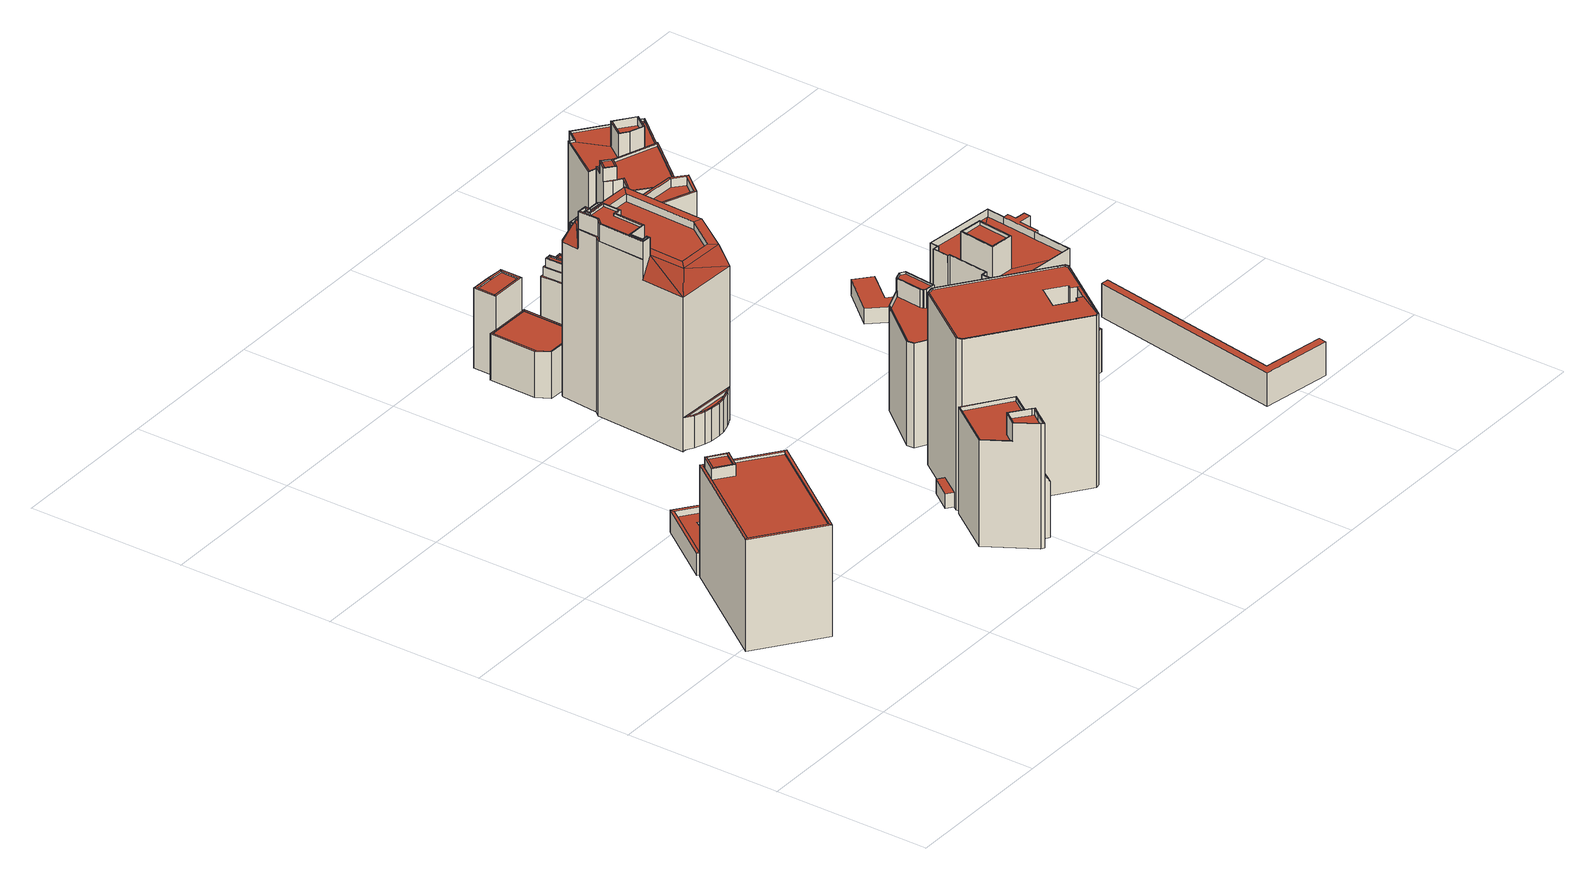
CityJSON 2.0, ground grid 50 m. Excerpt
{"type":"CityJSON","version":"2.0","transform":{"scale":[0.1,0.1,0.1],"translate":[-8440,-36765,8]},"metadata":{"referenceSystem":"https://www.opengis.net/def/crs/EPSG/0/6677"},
"CityObjects":{
"building1":{"type":"Building","attributes":{"class":3002,"usage":401,"measuredHeight":84.9,"storeysAboveGround":8,"storeysBelowGround":3,"prefecture":13,"city":13103,"footprintArea":1007.54,"fireproofType":1001,"coverageRatio":80,"floorAreaRatio":700,"surveyYear":2021,"urbanPlanType":21,"areaClassificationType":22,"landUseType":212,"districts":"10","detailedUsage":"1210","floodRisk_description":10,"floodRisk_rank":1,"floodRisk_depth":0.03,"floodRisk_adminType":2,"floodRisk_scale":2,"meshCode":"53394509"},"geometry":[{"type":"Solid","lod":"2","boundaries":[[[[0,1,2,3]],[[4,5,6,7,8,9,10,11]],[[12,13,14,15]],[[16,17,18,19]],[[20,21,22,23]],[[15,14,24,25]],[[19,18,21,20]],[[23,22,17,16]],[[26,27,28,29]],[[30,13,12,31,25,24,32,33]],[[17,29,28,18]],[[22,26,29,17]],[[21,27,26,22]],[[24,10,9,32]],[[19,6,5,30,16]],[[30,5,4,13]],[[23,16,30,33]],[[3,2,15,25]],[[1,0,31,12]],[[13,4,11,14]],[[14,11,10,24]],[[2,1,12,15]],[[19,20,7,6]],[[32,9,8,33]],[[18,28,27,21]],[[0,3,25,31]],[[7,20,23,33,8]]]],"semantics":{"surfaces":[{"type":"GroundSurface"},{"type":"RoofSurface"},{"type":"WallSurface"}],"values":[[0,1,1,1,1,1,1,1,1,1,2,2,2,2,2,2,2,2,2,2,2,2,2,2,2,2,2]]}}]},
"building2":{"type":"Building","attributes":{"class":3002,"usage":401,"measuredHeight":-9999,"storeysAboveGround":8,"storeysBelowGround":3,"prefecture":13,"city":13103,"footprintArea":782.06,"fireproofType":1001,"coverageRatio":80,"floorAreaRatio":700,"surveyYear":2021,"urbanPlanType":21,"areaClassificationType":22,"landUseType":212,"districts":"10","detailedUsage":"1210","floodRisk_description":10,"floodRisk_rank":1,"floodRisk_depth":0.02,"floodRisk_adminType":2,"floodRisk_scale":2,"meshCode":"53394509"},"geometry":[{"type":"Solid","lod":"2","boundaries":[[[[34,35,36,37]],[[38,39,40,41,42,43,44,45,46]],[[47,42,41,48]],[[49,50,51,52]],[[53,54,50,49]],[[54,53,55,56]],[[57,58,59,60]],[[61,62,63,64,65,66,67,68,69,70]],[[52,51,59,58]],[[59,51,68,67,44,43]],[[63,39,38,64]],[[48,55,53,37,36,58,57,47]],[[35,34,49,52]],[[34,37,53,49]],[[56,61,70,54]],[[64,38,46,65]],[[60,42,47,57]],[[43,42,60,59]],[[62,40,39,63]],[[50,69,68,51]],[[36,35,52,58]],[[66,45,44,67]],[[55,48,41,61,56]],[[65,46,45,66]],[[61,41,40,62]],[[54,70,69,50]]]],"semantics":{"surfaces":[{"type":"GroundSurface"},{"type":"RoofSurface"},{"type":"WallSurface"}],"values":[[0,0,0,1,1,1,1,1,1,2,2,2,2,2,2,2,2,2,2,2,2,2,2,2,2,2]]}}]},
"building3":{"type":"Building","attributes":{"class":3002,"usage":401,"measuredHeight":33.1,"storeysAboveGround":9,"storeysBelowGround":0,"prefecture":13,"city":13103,"footprintArea":387.65,"fireproofType":1001,"coverageRatio":80,"floorAreaRatio":700,"surveyYear":2021,"urbanPlanType":21,"areaClassificationType":22,"landUseType":212,"districts":"10","detailedUsage":"1210","floodRisk_description":10,"floodRisk_rank":1,"floodRisk_depth":0.03,"floodRisk_adminType":2,"floodRisk_scale":2,"meshCode":"53394509"},"geometry":[{"type":"Solid","lod":"2","boundaries":[[[[71,72,73,74,75,76,77,78,79]],[[80,81,82,83]],[[84,85,86,87]],[[88,89,82,81]],[[90,91,92,93,94,95,96,97,98,99]],[[100,101,102]],[[103,104,105,106]],[[107,108,109,110,111,112,113]],[[114,115,116,117]],[[84,117,116,85]],[[80,83,115,114]],[[118,119,120]],[[121,122,123]],[[124,125,126,127]],[[88,87,86,89]],[[128,129,130,131]],[[103,101,100,104]],[[123,132,121]],[[106,105,126,125]],[[124,127,120,119]],[[127,91,90,120]],[[102,101,114,117,97,96]],[[76,75,123,122]],[[83,110,109,115]],[[71,79,103,106]],[[116,108,107,85]],[[120,90,99,118]],[[105,93,92,126]],[[115,109,108,116]],[[102,96,95,100]],[[82,111,110,83]],[[72,125,124,129,73]],[[130,121,132,131]],[[85,107,113,86]],[[100,95,94,104]],[[72,71,106,125]],[[126,92,91,127]],[[89,112,111,82]],[[74,73,129,128]],[[119,87,88,122,121,130,129,124]],[[98,84,87,119,118,99]],[[78,80,114,101,103,79]],[[98,97,117,84]],[[86,113,112,89]],[[80,78,77,81]],[[81,77,76,122,88]],[[75,74,128,131,132,123]],[[104,94,93,105]]]],"semantics":{"surfaces":[{"type":"GroundSurface"},{"type":"RoofSurface"},{"type":"WallSurface"}],"values":[[0,1,1,1,1,1,1,1,1,1,1,1,1,1,1,1,1,1,1,1,2,2,2,2,2,2,2,2,2,2,2,2,2,2,2,2,2,2,2,2,2,2,2,2,2,2,2,2]]}}]},
"building4":{"type":"Building","attributes":{"class":9999,"usage":461,"measuredHeight":4.9,"storeysAboveGround":9999,"storeysBelowGround":9999,"prefecture":13,"city":13103,"footprintArea":-9999,"fireproofType":1011,"coverageRatio":80,"floorAreaRatio":700,"surveyYear":1,"urbanPlanType":21,"areaClassificationType":22,"landUseType":212,"districts":"10","detailedUsage":"0","floodRisk_description":10,"floodRisk_rank":1,"floodRisk_depth":0.01,"floodRisk_adminType":2,"floodRisk_scale":2,"meshCode":"53394509"},"geometry":[{"type":"Solid","lod":"2","boundaries":[[[[133,134,135,136]],[[137,138,139,140]],[[133,136,139,138]],[[136,135,140,139]],[[135,134,137,140]],[[134,133,138,137]]]],"semantics":{"surfaces":[{"type":"GroundSurface"},{"type":"RoofSurface"},{"type":"WallSurface"}],"values":[[0,1,2,2,2,2]]}}]},
"building5":{"type":"Building","attributes":{"class":3003,"usage":401,"measuredHeight":21.8,"storeysAboveGround":13,"storeysBelowGround":0,"prefecture":13,"city":13103,"footprintArea":1262.76,"fireproofType":1001,"coverageRatio":80,"floorAreaRatio":700,"surveyYear":2021,"urbanPlanType":21,"areaClassificationType":22,"landUseType":212,"districts":"10","detailedUsage":"1210","floodRisk_description":10,"floodRisk_rank":1,"floodRisk_depth":0.11,"floodRisk_adminType":2,"floodRisk_scale":2,"meshCode":"53394509"},"geometry":[{"type":"Solid","lod":"2","boundaries":[[[[141,142,143,144,145,146,147,148]],[[149,150,151,152,153,154,155,156]],[[157,158,159,160]],[[161,162,163,164]],[[165,166,167,168]],[[164,163,169,170]],[[157,160,171,172]],[[172,171,166,165]],[[161,168,167,162]],[[170,169,159,158]],[[166,155,154,167]],[[141,148,161,164]],[[143,142,170,158]],[[146,145,172,165]],[[169,151,150,159]],[[142,141,164,170]],[[147,146,165,168]],[[162,153,152,163]],[[167,154,153,162]],[[148,147,168,161]],[[163,152,151,169]],[[144,143,158,157]],[[159,150,149,160]],[[171,156,155,166]],[[145,144,157,172]],[[160,149,156,171]]]],"semantics":{"surfaces":[{"type":"GroundSurface"},{"type":"RoofSurface"},{"type":"WallSurface"}],"values":[[0,1,1,1,1,1,1,1,1,1,2,2,2,2,2,2,2,2,2,2,2,2,2,2,2,2]]}}]},
"building6":{"type":"Building","attributes":{"class":3002,"usage":401,"measuredHeight":55.9,"storeysAboveGround":14,"storeysBelowGround":0,"prefecture":13,"city":13103,"footprintArea":1119.8,"fireproofType":1001,"coverageRatio":80,"floorAreaRatio":700,"surveyYear":2021,"urbanPlanType":21,"areaClassificationType":22,"landUseType":212,"districts":"10","detailedUsage":"1210","floodRisk_description":10,"floodRisk_rank":1,"floodRisk_depth":0.01,"floodRisk_adminType":2,"floodRisk_scale":2,"meshCode":"53394509"},"geometry":[{"type":"Solid","lod":"2","boundaries":[[[[173,174,175,176,177,178,179,180,181,182,183,184,185,186,187,188]],[[182,181,174,173]],[[189,190,191,192]],[[193,194,195,196]],[[197,198,199,200,201,202,203,204,205,206,207,208,209,210,211,212,213,214]],[[215,216,217,192,191]],[[206,205,198,197]],[[218,219,220,221]],[[196,195,219,218]],[[222,217,216,223]],[[222,223,194,193]],[[221,220,224,190,189]],[[223,214,213,194]],[[215,206,197,216]],[[205,187,186,198]],[[190,208,207,191]],[[202,201,183,182]],[[205,204,188,187]],[[219,211,210,220]],[[195,212,211,219]],[[178,177,222,193]],[[173,188,204,203]],[[179,178,193,196]],[[194,213,212,195]],[[185,199,198,186]],[[191,207,206,215]],[[181,180,218,221]],[[220,210,209,224]],[[203,202,182,173]],[[185,184,200,199]],[[216,197,214,223]],[[176,175,192,217]],[[175,174,189,192]],[[224,209,208,190]],[[183,201,200,184]],[[174,181,221,189]],[[177,176,217,222]],[[196,218,180,179]]]],"semantics":{"surfaces":[{"type":"GroundSurface"},{"type":"RoofSurface"},{"type":"WallSurface"}],"values":[[0,0,1,1,1,1,1,1,1,1,1,1,2,2,2,2,2,2,2,2,2,2,2,2,2,2,2,2,2,2,2,2,2,2,2,2,2,2]]}}]},
"building7":{"type":"Building","attributes":{"class":3002,"usage":401,"measuredHeight":53.8,"storeysAboveGround":13,"storeysBelowGround":0,"prefecture":13,"city":13103,"footprintArea":1262.76,"fireproofType":1001,"coverageRatio":80,"floorAreaRatio":700,"surveyYear":2021,"urbanPlanType":21,"areaClassificationType":22,"landUseType":212,"districts":"10","detailedUsage":"1210","floodRisk_description":10,"floodRisk_rank":1,"floodRisk_depth":0.04,"floodRisk_adminType":2,"floodRisk_scale":2,"meshCode":"53394509"},"geometry":[{"type":"Solid","lod":"2","boundaries":[[[[225,226,227,228,229,230,231,232,233]],[[234,235,236,237]],[[238,239,240]],[[241,242,243,244,245,246,247,248,249,250,251,252,253,254,255]],[[256,257,258,259,260,261]],[[262,263,235,234]],[[264,265,266,267]],[[268,269,270,271]],[[272,273,265,264]],[[274,275,276,277]],[[278,279,280,281,282,283,284,285,286,287,288,289,290,291,292,293]],[[237,236,294,295]],[[257,296,258]],[[297,298,299]],[[277,276,300,301]],[[302,303,297,304]],[[297,303,298]],[[304,305,306]],[[307,308,309,310]],[[238,296,311]],[[312,313,314,315]],[[299,307,297]],[[274,315,314,275]],[[305,316,317,240]],[[304,306,318]],[[306,305,240]],[[308,319,320,309]],[[296,238,321,258]],[[262,267,266,263]],[[322,268,271,323]],[[312,295,294,313]],[[310,297,307]],[[296,324,311]],[[240,239,306]],[[325,326,270,269]],[[238,311,239]],[[318,302,304]],[[301,300,326,325]],[[240,317,321,238]],[[327,328,329,330,331,332,333,334]],[[305,304,335,316]],[[322,323,273,272]],[[297,310,335,304]],[[228,227,303,302]],[[231,230,306,239]],[[322,272,332,331]],[[321,245,244,258]],[[275,282,281,276]],[[263,288,287,235]],[[313,284,283,314]],[[295,312,255,254]],[[274,277,256,261]],[[307,264,267,308]],[[277,301,257,256]],[[310,249,248,335]],[[225,233,327,334]],[[241,315,274,261,260,242]],[[229,228,302,318]],[[332,272,264,307,299]],[[309,250,249,310]],[[270,278,293,271]],[[236,286,285,294]],[[266,289,288,263]],[[314,283,282,275]],[[320,251,250,309]],[[262,234,252,251,320,319]],[[300,280,279,326]],[[268,322,331,330]],[[335,248,247,316]],[[316,247,246,317]],[[227,226,298,303]],[[225,334,333,299,298,226]],[[317,246,245,321]],[[271,293,292,323]],[[301,325,296,257]],[[254,253,237,295]],[[323,292,291,273]],[[258,244,243,259]],[[294,285,284,313]],[[233,232,311,324,328,327]],[[299,333,332]],[[273,291,290,265]],[[276,281,280,300]],[[241,255,312,315]],[[265,290,289,266]],[[324,296,325,269,329,328]],[[230,229,318,306]],[[269,268,330,329]],[[235,287,286,236]],[[232,231,239,311]],[[267,262,319,308]],[[326,279,278,270]],[[253,252,234,237]],[[259,243,242,260]]]],"semantics":{"surfaces":[{"type":"GroundSurface"},{"type":"RoofSurface"},{"type":"WallSurface"}],"values":[[0,1,1,1,1,1,1,1,1,1,1,1,1,1,1,1,1,1,1,1,1,1,1,1,1,1,1,1,1,1,1,1,1,1,1,1,1,1,1,1,1,1,1,2,2,2,2,2,2,2,2,2,2,2,2,2,2,2,2,2,2,2,2,2,2,2,2,2,2,2,2,2,2,2,2,2,2,2,2,2,2,2,2,2,2,2,2,2,2,2,2,2,2,2]]}}]},
"building8":{"type":"Building","attributes":{"class":3002,"usage":401,"measuredHeight":16.8,"storeysAboveGround":13,"storeysBelowGround":0,"prefecture":13,"city":13103,"footprintArea":288.65,"fireproofType":1001,"coverageRatio":80,"floorAreaRatio":700,"surveyYear":2021,"urbanPlanType":21,"areaClassificationType":22,"landUseType":212,"districts":"10","detailedUsage":"1210","floodRisk_description":10,"floodRisk_rank":1,"floodRisk_depth":0.01,"floodRisk_adminType":2,"floodRisk_scale":2,"meshCode":"53394509"},"geometry":[{"type":"Solid","lod":"2","boundaries":[[[[336,337,338,339,340,341,342,343,344,345,346,347,348]],[[349,350,351,352]],[[353,354,355,356]],[[357,358,359,360]],[[361,362,363,364,365,366,367]],[[368,369,370,371,372]],[[373,374,375,376]],[[377,355,374,373]],[[377,356,355]],[[378,379,380,381]],[[382,383,384,385]],[[357,352,351,358]],[[349,378,381,350]],[[353,386,387,354]],[[360,359,388,389]],[[376,375,387,386]],[[389,388,380,379]],[[348,347,379,378]],[[353,356,383,382]],[[381,365,364,350]],[[388,367,366,380]],[[336,348,378,349]],[[350,364,363,351]],[[359,361,367,388]],[[343,342,384,383]],[[342,341,385,384]],[[347,346,389,379]],[[387,369,368,354]],[[386,339,338,357,376]],[[374,371,370,375]],[[341,340,382,385]],[[375,370,369,387]],[[354,368,372,355]],[[338,337,352,357]],[[355,372,371,374]],[[360,373,376,357]],[[351,363,362,358]],[[344,343,383,356,377]],[[377,373,360,345,344]],[[346,345,360,389]],[[339,386,353,382,340]],[[337,336,349,352]],[[358,362,361,359]],[[380,366,365,381]]]],"semantics":{"surfaces":[{"type":"GroundSurface"},{"type":"RoofSurface"},{"type":"WallSurface"}],"values":[[0,1,1,1,1,1,1,1,1,1,1,1,1,1,1,1,1,2,2,2,2,2,2,2,2,2,2,2,2,2,2,2,2,2,2,2,2,2,2,2,2,2,2,2]]}}]},
"building9":{"type":"Building","attributes":{"class":3002,"usage":401,"measuredHeight":31.3,"storeysAboveGround":8,"storeysBelowGround":0,"prefecture":13,"city":13103,"footprintArea":308.3,"fireproofType":1001,"coverageRatio":80,"floorAreaRatio":700,"surveyYear":2021,"urbanPlanType":21,"areaClassificationType":22,"landUseType":212,"districts":"10","detailedUsage":"1210","floodRisk_description":10,"floodRisk_rank":1,"floodRisk_depth":0.01,"floodRisk_adminType":2,"floodRisk_scale":2,"meshCode":"53394509"},"geometry":[{"type":"Solid","lod":"2","boundaries":[[[[390,391,392,393,394,395,396,397,398,399]],[[400,401,402,403]],[[404,405,406,407]],[[408,409,410]],[[411,412,413,414]],[[415,416,410,409]],[[417,418,419,420,421,422,423,424]],[[425,426,427,428]],[[429,430,431,432]],[[433,434,435,436]],[[437,438,439,440]],[[441,440,439,442]],[[443,444,445,446]],[[429,432,413,412]],[[414,438,437,411]],[[447,448,449,450,451,452,453,454,455,456,457,458,459,460,461,462,463]],[[464,465,401,400]],[[466,416,415,467]],[[431,430,468]],[[464,436,435,465]],[[469,470,471,472]],[[469,472,426,425]],[[433,404,407,434]],[[473,403,402,474]],[[475,476,477,478,479,480,481,482,483,484,485,486,487]],[[488,489,471,470]],[[467,490,491,466]],[[442,491,490,441]],[[405,473,474,406]],[[428,427,445,444]],[[453,452,439,438]],[[412,485,484,429]],[[398,400,403,488,470,399]],[[457,456,432,431]],[[471,481,480,472]],[[417,424,465,435]],[[472,480,479,426]],[[411,486,485,412]],[[489,482,481,471]],[[448,447,410,416]],[[452,451,442,439]],[[399,470,469,390]],[[391,425,428,392]],[[458,457,431,468]],[[426,479,478,427]],[[433,462,461,404]],[[422,421,474,402]],[[397,396,415,409,436,464]],[[459,458,468,430,483,482,489,488,403,473]],[[429,484,483,430]],[[392,428,444,393]],[[437,487,486,411]],[[418,417,435,434]],[[455,454,414,413]],[[404,461,460,405]],[[451,450,491,442]],[[456,455,413,432]],[[447,463,408,410]],[[405,460,459,473]],[[490,394,393,444,443,441]],[[454,453,438,414]],[[423,422,402,401]],[[449,448,416,466]],[[421,420,406,474]],[[440,441,443,446,476,475]],[[420,419,407,406]],[[427,478,477,445]],[[440,475,487,437]],[[395,467,415,396]],[[445,477,476,446]],[[462,433,436,409,408,463]],[[398,397,464,400]],[[450,449,466,491]],[[419,418,434,407]],[[424,423,401,465]],[[394,490,467,395]],[[469,425,391,390]]]],"semantics":{"surfaces":[{"type":"GroundSurface"},{"type":"RoofSurface"},{"type":"WallSurface"}],"values":[[0,1,1,1,1,1,1,1,1,1,1,1,1,1,1,1,1,1,1,1,1,1,1,1,1,1,1,1,1,1,2,2,2,2,2,2,2,2,2,2,2,2,2,2,2,2,2,2,2,2,2,2,2,2,2,2,2,2,2,2,2,2,2,2,2,2,2,2,2,2,2,2,2,2,2,2,2]]}}]},
"building10":{"type":"Building","attributes":{"class":3002,"usage":401,"measuredHeight":27.1,"storeysAboveGround":9,"storeysBelowGround":0,"prefecture":13,"city":13103,"footprintArea":183.62,"fireproofType":1001,"coverageRatio":80,"floorAreaRatio":700,"surveyYear":2021,"urbanPlanType":21,"areaClassificationType":22,"landUseType":212,"districts":"10","detailedUsage":"1210","floodRisk_description":10,"floodRisk_rank":1,"floodRisk_depth":0.26,"floodRisk_adminType":2,"floodRisk_scale":2,"meshCode":"53394509"},"geometry":[{"type":"Solid","lod":"2","boundaries":[[[[492,493,494,495]],[[496,497,498,499]],[[500,501,502,503,504]],[[505,506,507,508]],[[509,510,511,512,513]],[[514,515,516,517,518,519,520,521]],[[522,523,506,505]],[[524,525,526,527]],[[517,516,528]],[[528,529,517]],[[513,512,502,501]],[[508,507,530,531]],[[531,530,523,522]],[[500,504,510,509]],[[503,498,497,504]],[[506,527,526,507]],[[530,525,524,523]],[[518,517,529,495,494]],[[520,513,501,521]],[[512,508,531,502]],[[492,495,529,528]],[[521,501,500,514]],[[511,505,508,512]],[[504,497,496,510]],[[515,509,513,520,519,493,492,528,516]],[[510,496,499,511]],[[514,500,509,515]],[[494,493,519,518]],[[502,531,522,503]],[[507,526,525,530]],[[511,499,498,503,522,505]],[[523,524,527,506]]]],"semantics":{"surfaces":[{"type":"GroundSurface"},{"type":"RoofSurface"},{"type":"WallSurface"}],"values":[[0,1,1,1,1,1,1,1,1,1,1,1,1,1,2,2,2,2,2,2,2,2,2,2,2,2,2,2,2,2,2,2]]}}]},
"building11":{"type":"Building","attributes":{"class":3002,"usage":401,"measuredHeight":48.3,"storeysAboveGround":11,"storeysBelowGround":0,"prefecture":13,"city":13103,"footprintArea":775.4,"fireproofType":1001,"coverageRatio":80,"floorAreaRatio":700,"surveyYear":2021,"urbanPlanType":21,"areaClassificationType":22,"landUseType":212,"districts":"10","detailedUsage":"1210","meshCode":"53394509"},"geometry":[{"type":"Solid","lod":"2","boundaries":[[[[532,533,534,535,536,537,538,539,540,541,542,543,544,545,546,547,548,549,550,551,552,553,554]],[[555,556,557,558]],[[559,560,561,562]],[[563,564,565,566]],[[567,568,569,570,571,572,573,574]],[[571,575,576,577,578,572]],[[579,557,556,580]],[[558,581,582,555]],[[583,584,585,586]],[[566,565,587,588]],[[589,590,591,592,593,594,595,596,597,598]],[[595,594,599,600]],[[563,601,602,564]],[[578,577,603,604,605,606,607,608,609,574,573,610]],[[601,600,599,602]],[[583,588,587,584]],[[579,580,582,581]],[[611,612,613,614]],[[615,616,617,618,619,620,621,622,623,624,625,626,627,590,589,628]],[[586,585,624,623]],[[560,582,580,561]],[[618,617,540,539]],[[586,623,534,533]],[[572,578,558,557]],[[547,546,598,597]],[[599,609,608,602]],[[577,624,585,603]],[[586,533,532,583]],[[568,592,591,569]],[[566,553,552,563]],[[561,580,556,562]],[[623,622,535,534]],[[614,589,598,546,545,611]],[[617,616,541,540]],[[606,565,564,607]],[[622,621,536,535]],[[620,619,538,537]],[[562,556,555,559]],[[601,563,552,551]],[[593,567,574,594]],[[588,583,532,554]],[[624,577,576,625]],[[595,600,550,549]],[[609,599,594,574]],[[613,543,542,615,628]],[[590,570,569,591]],[[595,549,548,596]],[[571,627,626,575]],[[575,626,625,576]],[[607,564,602,608]],[[544,543,613,612]],[[545,544,612,611]],[[559,555,582,560]],[[621,620,537,536]],[[567,593,592,568]],[[619,618,539,538]],[[616,615,542,541]],[[628,589,614,613]],[[610,573,579,581]],[[603,585,584,604]],[[601,551,550,600]],[[605,587,565,606]],[[579,573,572,557]],[[587,605,604,584]],[[597,596,548,547]],[[627,571,570,590]],[[566,588,554,553]],[[610,581,558,578]]]],"semantics":{"surfaces":[{"type":"GroundSurface"},{"type":"RoofSurface"},{"type":"WallSurface"}],"values":[[0,1,1,1,1,1,1,1,1,1,1,1,1,1,1,1,1,1,1,1,2,2,2,2,2,2,2,2,2,2,2,2,2,2,2,2,2,2,2,2,2,2,2,2,2,2,2,2,2,2,2,2,2,2,2,2,2,2,2,2,2,2,2,2,2,2,2,2]]}}]},
"building12":{"type":"Building","attributes":{"class":3002,"usage":401,"measuredHeight":36.3,"storeysAboveGround":3,"storeysBelowGround":0,"prefecture":13,"city":13103,"footprintArea":90.17,"fireproofType":1001,"coverageRatio":80,"floorAreaRatio":700,"surveyYear":2021,"urbanPlanType":21,"areaClassificationType":22,"landUseType":212,"districts":"10","detailedUsage":"1210","floodRisk_description":10,"floodRisk_rank":1,"floodRisk_depth":0.05,"floodRisk_adminType":2,"floodRisk_scale":2,"meshCode":"53394509"},"geometry":[{"type":"Solid","lod":"2","boundaries":[[[[629,630,631,632,633]],[[634,635,636,637]],[[638,639,640,641,642]],[[643,637,636,644]],[[634,645,646,635]],[[647,648,646,645]],[[643,644,648,647]],[[636,642,641,644]],[[644,641,640,648]],[[631,630,645,634]],[[648,640,639,646]],[[630,629,647,645]],[[633,632,637,643]],[[629,633,643,647]],[[646,639,638,635]],[[635,638,642,636]],[[632,631,634,637]]]],"semantics":{"surfaces":[{"type":"GroundSurface"},{"type":"RoofSurface"},{"type":"WallSurface"}],"values":[[0,1,1,1,1,1,1,2,2,2,2,2,2,2,2,2,2]]}}]},
"building13":{"type":"Building","attributes":{"class":3002,"usage":401,"measuredHeight":20.1,"storeysAboveGround":5,"storeysBelowGround":0,"prefecture":13,"city":13103,"footprintArea":108.41,"fireproofType":1001,"coverageRatio":80,"floorAreaRatio":700,"surveyYear":2021,"urbanPlanType":21,"areaClassificationType":22,"landUseType":212,"districts":"10","detailedUsage":"1210","floodRisk_description":10,"floodRisk_rank":1,"floodRisk_depth":0.05,"floodRisk_adminType":2,"floodRisk_scale":2,"meshCode":"53394509"},"geometry":[{"type":"Solid","lod":"2","boundaries":[[[[649,650,651,652]],[[653,654,655,656]],[[657,658,659,660,661,662]],[[663,664,665,666]],[[653,667,668,669,670,671,672,673,674,675,654]],[[676,677,678,679,680,681,682,683,684,685]],[[686,687,688,689,690,691,692,693]],[[667,694,668]],[[667,675,674,695,694]],[[696,697,698]],[[667,651,650,675]],[[655,649,652,656]],[[695,696,698]],[[660,659,676,685]],[[655,654,675,650,649]],[[680,679,668]],[[653,656,652,651,667]],[[671,670,690,689]],[[678,665,664,669,668,679]],[[677,658,657,666,665,678]],[[672,688,687,673]],[[695,680,668]],[[661,660,685,684]],[[695,674,680]],[[695,668,696]],[[694,697,696,668]],[[672,671,689,688]],[[662,661,684,683]],[[682,681,686,693]],[[673,687,686,681,680,674]],[[690,670,669,691]],[[659,658,677,676]],[[697,694,695,698]],[[682,693,692,663,666,657,662,683]],[[669,664,663,692,691]]]],"semantics":{"surfaces":[{"type":"GroundSurface"},{"type":"RoofSurface"},{"type":"WallSurface"}],"values":[[0,1,1,1,1,1,1,1,1,1,2,2,2,2,2,2,2,2,2,2,2,2,2,2,2,2,2,2,2,2,2,2,2,2,2]]}}]},
"building14":{"type":"Building","attributes":{"class":3002,"usage":402,"measuredHeight":11.7,"storeysAboveGround":4,"storeysBelowGround":0,"prefecture":13,"city":13103,"footprintArea":41.08,"fireproofType":1001,"coverageRatio":80,"floorAreaRatio":700,"surveyYear":2021,"urbanPlanType":21,"areaClassificationType":22,"landUseType":212,"districts":"10","detailedUsage":"1221","floodRisk_description":10,"floodRisk_rank":1,"floodRisk_depth":0.13,"floodRisk_adminType":2,"floodRisk_scale":2,"meshCode":"53394509"},"geometry":[{"type":"Solid","lod":"2","boundaries":[[[[699,700,701,702]],[[703,704,705,706]],[[707,708,709,710]],[[711,712,713,714]],[[710,709,712,711]],[[714,713,708,707]],[[699,702,710,711]],[[713,705,704,708]],[[709,703,706,712]],[[702,701,707,710]],[[708,704,703,709]],[[712,706,705,713]],[[700,699,711,714]],[[701,700,714,707]]]],"semantics":{"surfaces":[{"type":"GroundSurface"},{"type":"RoofSurface"},{"type":"WallSurface"}],"values":[[0,1,1,1,1,1,2,2,2,2,2,2,2,2]]}}]},
"building15":{"type":"Building","attributes":{"class":3002,"usage":401,"measuredHeight":18.2,"storeysAboveGround":7,"storeysBelowGround":0,"prefecture":13,"city":13103,"footprintArea":71.39,"fireproofType":1001,"coverageRatio":80,"floorAreaRatio":700,"surveyYear":2021,"urbanPlanType":21,"areaClassificationType":22,"landUseType":212,"districts":"10","detailedUsage":"1210","floodRisk_description":10,"floodRisk_rank":1,"floodRisk_depth":0.13,"floodRisk_adminType":2,"floodRisk_scale":2,"meshCode":"53394509"},"geometry":[{"type":"Solid","lod":"2","boundaries":[[[[715,716,717,718,719,720,721,722]],[[723,724,725,726]],[[727,728,729,730]],[[731,732,733,734]],[[729,735,736,730]],[[737,726,725,738]],[[739,740,741]],[[742,743,744,745]],[[742,745,746,747]],[[748,749,741,740]],[[728,727,750,751]],[[723,739,741,724]],[[752,753,754,755]],[[756,757,758,759,760]],[[737,738,749,748]],[[716,715,726,737]],[[724,758,757,725]],[[721,720,740,739]],[[751,752,755,728]],[[719,740,720]],[[738,756,760,749]],[[725,757,756,738]],[[728,755,754,729]],[[747,734,733,742]],[[722,721,739,723]],[[742,733,732,743]],[[747,746,730,736,731,734]],[[718,717,750,727]],[[719,745,744]],[[744,748,740]],[[719,744,740]],[[749,760,759,741]],[[722,723,726,715]],[[729,754,753,735]],[[735,753,752,751,750,717,716,737,748,744,743,732,731,736]],[[741,759,758,724]],[[719,718,727,730,746,745]]]],"semantics":{"surfaces":[{"type":"GroundSurface"},{"type":"RoofSurface"},{"type":"WallSurface"}],"values":[[0,1,1,1,1,1,1,1,1,1,1,1,1,1,1,2,2,2,2,2,2,2,2,2,2,2,2,2,2,2,2,2,2,2,2,2,2]]}}]},
"building16":{"type":"Building","attributes":{"class":3002,"usage":401,"measuredHeight":17,"storeysAboveGround":4,"storeysBelowGround":0,"prefecture":13,"city":13103,"footprintArea":165.66,"fireproofType":1001,"coverageRatio":60,"floorAreaRatio":400,"surveyYear":2021,"urbanPlanType":21,"areaClassificationType":22,"landUseType":212,"districts":"6","detailedUsage":"1210","floodRisk_description":10,"floodRisk_rank":1,"floodRisk_depth":0.01,"floodRisk_adminType":2,"floodRisk_scale":2,"meshCode":"53394509"},"geometry":[{"type":"Solid","lod":"2","boundaries":[[[[761,762,763,764]],[[765,766,767,768]],[[769,770,771,772]],[[773,774,775,776]],[[772,771,774,773]],[[777,778,779,780]],[[776,775,770,769]],[[761,778,777,773,776,762]],[[771,767,766,774]],[[775,765,768,770]],[[763,762,776,769]],[[770,768,767,771]],[[774,766,765,775]],[[780,779,764,763,769,772]],[[761,764,779,778]],[[780,772,773,777]]]],"semantics":{"surfaces":[{"type":"GroundSurface"},{"type":"RoofSurface"},{"type":"WallSurface"}],"values":[[0,1,1,1,1,1,1,2,2,2,2,2,2,2,2,2]]}}]},
"building17":{"type":"Building","attributes":{"class":3002,"usage":401,"measuredHeight":26,"storeysAboveGround":10,"storeysBelowGround":1,"prefecture":13,"city":13103,"footprintArea":82.76,"fireproofType":1001,"coverageRatio":80,"floorAreaRatio":600,"surveyYear":2021,"urbanPlanType":21,"areaClassificationType":22,"landUseType":212,"districts":"10","detailedUsage":"1210","floodRisk_description":10,"floodRisk_rank":1,"floodRisk_depth":0.01,"floodRisk_adminType":2,"floodRisk_scale":2,"meshCode":"53394509"},"geometry":[{"type":"Solid","lod":"2","boundaries":[[[[781,782,783,784,785,786]],[[787,788,789,790]],[[791,792,793,794]],[[795,796,797,798,799,800]],[[801,794,793,802]],[[803,804,788,787]],[[805,806,787,790]],[[801,802,804,803]],[[790,789,792,791]],[[786,803,787,806,781]],[[785,784,794,801]],[[792,800,799,793]],[[793,799,798,802]],[[802,798,797,804]],[[804,797,796,788]],[[788,796,795,789]],[[786,785,801,803]],[[782,781,806,805]],[[782,805,790,791,783]],[[789,795,800,792]],[[784,783,791,794]]]],"semantics":{"surfaces":[{"type":"GroundSurface"},{"type":"RoofSurface"},{"type":"WallSurface"}],"values":[[0,1,1,1,1,1,1,1,1,2,2,2,2,2,2,2,2,2,2,2,2]]}}]},
"building18":{"type":"Building","attributes":{"class":3002,"usage":401,"measuredHeight":24.7,"storeysAboveGround":8,"storeysBelowGround":0,"prefecture":13,"city":13103,"footprintArea":74.21,"fireproofType":1001,"coverageRatio":80,"floorAreaRatio":600,"surveyYear":2021,"urbanPlanType":21,"areaClassificationType":22,"landUseType":212,"districts":"10","detailedUsage":"1210","floodRisk_description":10,"floodRisk_rank":1,"floodRisk_depth":0.01,"floodRisk_adminType":2,"floodRisk_scale":2,"meshCode":"53394509"},"geometry":[{"type":"Solid","lod":"2","boundaries":[[[[807,808,809,810,811,812]],[[813,814,815,816]],[[817,818,814,813]],[[819,820,818,817]],[[816,815,821,822]],[[823,822,821,824]],[[823,824,820,819]],[[825,826,827,828,829,830]],[[812,811,819,817]],[[820,828,827,818]],[[821,830,829,824]],[[818,827,826,814]],[[809,808,816,822]],[[810,809,822,823]],[[814,826,825,815]],[[815,825,830,821]],[[808,807,813,816]],[[807,812,817,813]],[[811,810,823,819]],[[824,829,828,820]]]],"semantics":{"surfaces":[{"type":"GroundSurface"},{"type":"RoofSurface"},{"type":"WallSurface"}],"values":[[0,1,1,1,1,1,1,1,2,2,2,2,2,2,2,2,2,2,2,2]]}}]},
"building19":{"type":"Building","attributes":{"class":9999,"usage":402,"measuredHeight":4.3,"storeysAboveGround":1,"storeysBelowGround":0,"prefecture":13,"city":13103,"footprintArea":110.44,"fireproofType":1002,"coverageRatio":80,"floorAreaRatio":700,"surveyYear":2021,"urbanPlanType":21,"areaClassificationType":22,"landUseType":212,"districts":"10","detailedUsage":"1221","floodRisk_description":10,"floodRisk_rank":1,"floodRisk_depth":0.01,"floodRisk_adminType":2,"floodRisk_scale":2,"meshCode":"53394509"},"geometry":[{"type":"Solid","lod":"2","boundaries":[[[[831,832,833,834,835,836]],[[837,838,839,840,841,842]],[[835,834,840,839]],[[832,831,837,842]],[[831,836,838,837]],[[836,835,839,838]],[[834,833,841,840]],[[833,832,842,841]]]],"semantics":{"surfaces":[{"type":"GroundSurface"},{"type":"RoofSurface"},{"type":"WallSurface"}],"values":[[0,1,2,2,2,2,2,2]]}}]},
"building20":{"type":"Building","attributes":{"class":9999,"usage":461,"measuredHeight":60.9,"storeysAboveGround":9999,"storeysBelowGround":9999,"prefecture":13,"city":13103,"footprintArea":-9999,"fireproofType":1011,"coverageRatio":60,"floorAreaRatio":400,"surveyYear":1,"urbanPlanType":21,"areaClassificationType":22,"landUseType":212,"districts":"6","detailedUsage":"0","floodRisk_description":10,"floodRisk_rank":1,"floodRisk_depth":0.33,"floodRisk_adminType":2,"floodRisk_scale":2,"meshCode":"53394509"},"geometry":[{"type":"Solid","lod":"2","boundaries":[[[[843,844,845,846,847,848]],[[849,850,851,852,853,854]],[[847,846,852,851]],[[844,843,849,854]],[[848,847,851,850]],[[843,848,850,849]],[[845,844,854,853]],[[846,845,853,852]]]],"semantics":{"surfaces":[{"type":"GroundSurface"},{"type":"RoofSurface"},{"type":"WallSurface"}],"values":[[0,1,2,2,2,2,2,2]]}}]},
"building21":{"type":"Building","attributes":{"class":3002,"usage":401,"measuredHeight":31.1,"storeysAboveGround":9,"storeysBelowGround":0,"prefecture":13,"city":13103,"footprintArea":413.71,"fireproofType":1001,"coverageRatio":80,"floorAreaRatio":700,"surveyYear":2021,"urbanPlanType":21,"areaClassificationType":22,"landUseType":212,"districts":"10","detailedUsage":"1210","floodRisk_description":10,"floodRisk_rank":1,"floodRisk_depth":0.05,"floodRisk_adminType":2,"floodRisk_scale":2,"meshCode":"53394509"},"geometry":[{"type":"Solid","lod":"2","boundaries":[[[[855,856,857,858,859,860,861,862,863,864,865,866,867]],[[868,869,870,871]],[[872,873,874,875]],[[876,877,878,879,880,881,882,883]],[[884,885,886,887]],[[888,889,890,891]],[[892,888,891,893]],[[894,895,896,897,898]],[[899,900,901,902]],[[903,904,905,906]],[[906,905,907,908]],[[909,910,911,912,913]],[[914,915,899,902,916,917,918]],[[878,909,913,879]],[[882,881,912,911,919]],[[869,868,920,921]],[[922,892,893,923]],[[889,887,886,890]],[[924,925,926,927]],[[928,871,870,929]],[[873,930,931,874]],[[904,903,932,933]],[[900,922,923,901]],[[932,908,907,933]],[[934,935,936,937,938,939]],[[940,921,920,941,928,929]],[[930,942,943,931]],[[875,944,945,872]],[[946,947,948,949,950,951,952,953,954,955]],[[942,938,937,943]],[[917,904,933,918]],[[906,908,926,925]],[[939,859,858,889,888]],[[916,902,954,953]],[[868,871,913,912]],[[911,910,874,931]],[[904,917,916,953,952,905]],[[944,875,909,878]],[[897,896,929,870]],[[934,939,888,944,877]],[[925,924,903,906]],[[877,944,878]],[[882,919,943,937]],[[928,879,913,871]],[[915,855,867,899]],[[919,911,931,943]],[[945,864,872]],[[955,954,902,901]],[[908,932,927,926]],[[901,923,946,955]],[[945,892,922]],[[910,909,875,874]],[[891,890,949,948]],[[889,858,857,887]],[[883,882,937,936]],[[941,920,881,880]],[[942,861,860,938]],[[945,922,865]],[[893,891,948,947]],[[896,895,940,929]],[[947,946,923,893]],[[930,862,861,942]],[[898,897,870,869]],[[866,900,899,867]],[[890,886,950,949]],[[880,879,928,941]],[[894,898,869,921]],[[920,868,912,881]],[[888,892,945]],[[888,945,944]],[[886,885,951,950]],[[865,922,900,866]],[[945,865,864]],[[873,863,862,930]],[[855,915,914,856]],[[872,864,863,873]],[[895,894,921,940]],[[924,927,932,903]],[[918,933,907,884,887,857,856,914]],[[938,860,859,939]],[[936,935,876,883]],[[907,905,952,951,885,884]],[[935,934,877,876]]]],"semantics":{"surfaces":[{"type":"GroundSurface"},{"type":"RoofSurface"},{"type":"WallSurface"}],"values":[[0,1,1,1,1,1,1,1,1,1,1,1,1,1,1,1,1,1,1,1,1,1,1,1,1,1,1,1,1,1,2,2,2,2,2,2,2,2,2,2,2,2,2,2,2,2,2,2,2,2,2,2,2,2,2,2,2,2,2,2,2,2,2,2,2,2,2,2,2,2,2,2,2,2,2,2,2,2,2,2,2,2,2]]}}]}
},
"vertices":[
[241,787,29],[442,638,29],[202,314,29],[1,462,29],[431,637,381],[303,734,381],[264,682,381],[209,723,381],[247,775,381],[243,777,381],[12,464,381],[201,324,381],[442,638,389],[431,637,389],[201,324,389],[202,314,389],[303,734,417],[296,733,417],[263,688,417],[264,682,417],[209,723,417],[215,724,417],[248,768,417],[247,775,417],[12,464,389],[1,462,389],[248,768,410],[215,724,410],[263,688,410],[296,733,410],[303,734,389],[241,787,389],[243,777,389],[247,775,389],
[392,993,20],[662,792,20],[520,606,20],[253,805,20],[407,915,25],[393,895,25],[409,883,25],[322,765,25],[504,630,25],[518,619,25],[601,727,25],[576,746,25],[596,774,25],[498,622,25],[316,758,25],[392,993,91],[393,980,91],[649,791,91],[662,792,91],[253,805,91],[265,807,91],[316,758,91],[322,765,91],[498,622,91],[520,606,91],[518,619,91],[504,630,91],[322,765,72],[409,883,72],[393,895,72],[407,915,72],[596,774,72],[576,746,72],[601,727,72],[649,791,72],[393,980,72],[265,807,72],
[923,405,23],[1058,308,23],[990,213,23],[1015,196,23],[967,129,23],[940,147,23],[914,110,23],[905,117,23],[817,260,23],[905,117,426],[914,110,426],[914,114,426],[907,119,426],[955,183,426],[953,181,426],[959,177,426],[963,177,426],[940,147,426],[938,149,426],[962,181,354],[988,215,354],[1054,307,354],[923,401,354],[820,260,354],[865,187,354],[867,185,354],[899,226,354],[955,183,354],[960,179,354],[865,187,367],[865,182,367],[867,185,367],[817,260,367],[820,260,367],[923,401,367],[923,405,367],[953,181,406],[899,223,406],[868,182,406],[907,119,406],[914,114,406],[938,149,406],[959,177,406],[865,182,426],[868,182,426],[899,223,426],[899,226,426],[960,179,367],[963,177,367],[962,181,367],[960,173,255],[940,147,255],[967,129,204],[990,213,367],[1058,308,367],[1054,307,367],[988,215,367],[1015,196,135],[990,213,135],[960,173,135],[985,154,135],[985,154,204],
[923,449,23],[971,514,23],[991,499,23],[944,434,23],[971,514,69],[923,449,69],[944,434,69],[991,499,69],
[906,1181,11],[882,1178,11],[850,1180,11],[826,1186,11],[792,1198,11],[765,1216,11],[970,1206,11],[940,1191,11],[827,1191,105],[850,1185,105],[882,1184,105],[905,1186,105],[938,1196,105],[949,1201,105],[785,1209,105],[795,1203,105],[826,1186,115],[850,1180,115],[850,1185,115],[827,1191,115],[940,1191,115],[938,1196,115],[905,1186,115],[906,1181,115],[765,1216,115],[785,1209,115],[949,1201,115],[970,1206,115],[882,1184,115],[882,1178,115],[795,1203,115],[792,1198,115],
[1338,332,22],[1414,397,22],[1415,386,22],[1264,178,22],[1252,176,22],[939,404,22],[935,421,22],[1080,620,22],[1105,624,22],[1278,375,22],[1228,307,22],[1287,264,22],[1297,277,22],[1314,265,22],[1345,308,22],[1329,320,22],[1414,397,577],[1411,395,577],[1412,387,577],[1415,386,577],[939,404,577],[942,405,577],[938,420,577],[935,421,577],[1263,180,573],[1314,265,573],[1297,277,573],[1287,264,573],[1228,307,573],[1278,375,573],[1338,332,573],[1329,320,573],[1345,308,573],[1352,303,573],[1412,387,573],[1411,395,573],[1394,408,573],[1104,621,573],[1082,618,573],[938,420,573],[942,405,573],[1253,179,573],[1352,303,577],[1263,180,577],[1264,178,577],[1080,620,577],[1082,618,577],[1104,621,577],[1105,624,577],[1252,176,577],[1253,179,577],[1394,408,577],
[795,1528,6],[804,1648,6],[811,1655,6],[1067,1645,6],[1080,1643,6],[1066,1335,6],[970,1206,6],[765,1216,6],[780,1512,6],[815,1565,626],[811,1561,626],[872,1559,626],[876,1563,626],[801,1240,570],[970,1206,505],[957,1233,570],[848,1405,546],[795,1407,546],[794,1381,546],[834,1378,546],[829,1265,546],[943,1261,546],[1012,1357,546],[1021,1589,546],[835,1597,546],[834,1573,546],[815,1573,546],[815,1565,546],[876,1563,546],[874,1503,546],[852,1503,546],[788,1368,570],[806,1367,570],[834,1378,570],[794,1381,570],[795,1407,570],[789,1407,570],[815,1575,626],[811,1579,626],[831,1592,626],[827,1588,626],[827,1579,626],[831,1574,626],[782,1508,626],[776,1357,626],[780,1361,626],[786,1507,626],[801,1593,626],[805,1589,626],[789,1407,626],[785,1411,626],[784,1364,626],[788,1368,626],[780,1361,618],[802,1360,618],[802,1364,618],[784,1364,618],[785,1411,618],[844,1409,618],[848,1508,618],[870,1507,618],[872,1559,618],[811,1561,618],[811,1579,618],[827,1579,618],[827,1588,618],[805,1589,618],[803,1526,618],[786,1507,618],[870,1507,626],[874,1503,626],[806,1356,570],[833,1624,570],[804,1648,505],[800,1594,505],[802,1364,626],[806,1367,626],[1067,1645,505],[811,1655,505],[1049,1615,570],[1038,1348,570],[1066,1335,505],[831,1592,570],[831,1574,570],[834,1573,570],[835,1597,570],[765,1216,505],[852,1503,626],[848,1508,626],[844,1409,626],[848,1405,626],[1012,1357,570],[943,1261,570],[1080,1643,505],[815,1575,570],[815,1573,570],[829,1265,570],[799,1527,626],[803,1526,626],[772,1357,505],[806,1356,626],[802,1360,626],[780,1512,570],[772,1357,570],[776,1357,570],[782,1508,570],[799,1527,570],[801,1593,570],[800,1594,570],[795,1528,570],[1021,1589,570],
[752,1704,9],[756,1856,9],[779,1855,9],[780,1929,9],[844,1927,9],[844,1940,9],[896,1939,9],[896,1924,9],[901,1924,9],[900,1853,9],[909,1852,9],[905,1661,9],[775,1664,9],[752,1704,159],[757,1705,159],[760,1851,159],[756,1856,159],[844,1927,266],[844,1920,266],[894,1917,266],[896,1924,266],[779,1855,159],[778,1851,159],[900,1848,159],[900,1853,159],[900,1848,157],[778,1851,157],[760,1851,157],[757,1705,157],[777,1668,157],[900,1666,157],[904,1848,157],[844,1920,262],[787,1921,262],[786,1862,262],[893,1860,262],[894,1917,262],[900,1853,266],[893,1860,266],[786,1862,266],[779,1855,266],[901,1924,266],[775,1664,159],[905,1661,159],[900,1666,159],[777,1668,159],[844,1927,116],[896,1924,116],[896,1939,116],[844,1940,116],[780,1929,266],[787,1921,266],[904,1848,159],[909,1852,159],
[1318,732,19],[1344,709,19],[1346,680,19],[1288,612,19],[1132,702,19],[1130,726,19],[1250,871,19],[1350,909,19],[1367,898,19],[1354,775,19],[1367,898,396],[1365,897,396],[1355,797,396],[1356,795,396],[1316,806,396],[1318,803,396],[1320,804,396],[1318,807,396],[1324,896,355],[1324,899,355],[1321,896,355],[1292,748,355],[1304,737,355],[1304,740,355],[1292,751,355],[1250,871,355],[1251,869,355],[1326,898,389],[1317,813,389],[1318,807,389],[1320,804,389],[1325,800,389],[1355,797,389],[1365,897,389],[1350,907,389],[1344,709,298],[1342,708,298],[1344,680,298],[1346,680,298],[1342,780,355],[1344,796,355],[1342,794,355],[1340,781,355],[1315,813,396],[1317,813,396],[1326,898,396],[1324,899,396],[1257,707,355],[1254,706,355],[1306,661,355],[1309,661,355],[1274,620,355],[1273,623,355],[1274,620,298],[1288,612,298],[1287,615,298],[1275,622,298],[1321,896,337],[1251,869,337],[1132,725,337],[1135,703,337],[1273,623,337],[1306,661,337],[1254,706,337],[1292,751,337],[1304,740,337],[1340,781,337],[1342,794,337],[1342,797,337],[1324,798,337],[1318,803,337],[1316,806,337],[1315,813,337],[1324,896,337],[1350,909,396],[1350,907,396],[1132,725,355],[1130,726,355],[1342,797,355],[1318,732,298],[1354,775,298],[1352,775,298],[1315,732,298],[1324,798,396],[1325,800,396],[1309,661,293],[1275,622,293],[1287,615,293],[1344,680,293],[1342,708,293],[1315,732,293],[1352,775,293],[1354,795,293],[1344,796,293],[1342,780,293],[1304,737,293],[1292,748,293],[1257,707,293],[1356,795,298],[1354,795,298],[1132,702,355],[1135,703,355],
[1082,1697,6],[921,1690,6],[916,1802,6],[1086,1807,6],[1003,1698,309],[998,1795,309],[948,1793,309],[952,1696,309],[1003,1800,310],[921,1797,310],[926,1792,310],[948,1793,310],[998,1795,310],[952,1696,337],[948,1700,337],[933,1699,337],[930,1695,337],[1008,1694,310],[1003,1698,310],[952,1696,310],[930,1695,310],[925,1690,310],[1003,1800,281],[1008,1694,281],[1028,1695,281],[1025,1805,281],[916,1802,281],[921,1690,281],[925,1690,281],[921,1797,281],[948,1793,337],[944,1789,337],[944,1789,333],[930,1788,333],[933,1699,333],[948,1700,333],[1082,1697,179],[1086,1807,179],[930,1788,337],[926,1792,337],
[1387,807,19],[1390,833,19],[1624,807,19],[1617,747,19],[1634,746,19],[1630,717,19],[1664,713,19],[1662,691,19],[1621,695,19],[1614,632,19],[1604,633,19],[1590,507,19],[1586,489,19],[1507,492,19],[1409,531,19],[1360,564,19],[1362,577,19],[1337,580,19],[1342,626,19],[1358,624,19],[1372,754,19],[1365,755,19],[1370,809,19],[1450,709,584],[1437,600,584],[1440,596,584],[1453,712,584],[1450,709,572],[1380,717,572],[1367,608,572],[1437,600,572],[1372,754,499],[1375,756,499],[1367,757,499],[1365,755,499],[1364,579,476],[1363,565,476],[1410,533,476],[1427,526,476],[1588,509,476],[1440,596,476],[1364,605,476],[1340,582,476],[1602,633,476],[1615,748,476],[1621,805,476],[1453,712,476],[1364,605,584],[1367,608,584],[1377,721,584],[1380,717,584],[1387,807,499],[1389,804,499],[1392,831,499],[1390,833,499],[1372,806,499],[1370,809,499],[1426,524,499],[1427,526,499],[1410,533,499],[1363,565,499],[1364,579,499],[1340,582,499],[1337,580,499],[1362,577,499],[1360,564,499],[1409,531,499],[1344,623,499],[1342,626,499],[1358,624,499],[1360,622,499],[1392,831,476],[1389,804,476],[1372,806,476],[1367,757,476],[1375,756,476],[1360,622,476],[1344,623,476],[1377,721,476],[1507,492,85],[1586,489,85],[1590,507,85],[1426,524,85],[1604,633,499],[1614,632,499],[1621,695,499],[1662,691,499],[1664,713,499],[1630,717,499],[1634,746,499],[1617,747,499],[1624,807,499],[1621,805,499],[1615,748,499],[1602,633,499],[1588,509,499],[1590,507,499],
[1202,1603,5],[1205,1671,5],[1326,1663,5],[1368,1627,5],[1311,1560,5],[1326,1663,440],[1323,1656,440],[1358,1626,440],[1368,1627,440],[1323,1656,412],[1211,1663,412],[1209,1607,412],[1309,1568,412],[1358,1626,412],[1311,1560,440],[1309,1568,440],[1205,1671,440],[1211,1663,440],[1202,1603,440],[1209,1607,440],
[1216,1769,5],[1340,1763,5],[1321,1671,5],[1211,1676,5],[1236,1675,222],[1241,1768,222],[1216,1769,181],[1211,1676,181],[1289,1701,235],[1288,1678,235],[1314,1677,235],[1322,1706,235],[1270,1709,235],[1269,1702,235],[1255,1702,273],[1254,1677,273],[1288,1675,273],[1289,1701,273],[1321,1671,222],[1316,1674,222],[1254,1677,222],[1239,1678,222],[1243,1765,222],[1336,1761,222],[1325,1709,222],[1326,1709,222],[1340,1763,222],[1314,1677,242],[1288,1678,242],[1288,1675,242],[1316,1674,242],[1326,1709,242],[1267,1711,242],[1267,1702,242],[1269,1702,242],[1270,1709,242],[1322,1706,242],[1267,1711,214],[1325,1709,214],[1336,1761,214],[1243,1765,214],[1239,1678,214],[1254,1677,214],[1255,1702,214],[1267,1702,214],[1318,1674,222],[1324,1704,222],[1316,1674,214],[1318,1674,214],[1324,1704,214],
[1328,1806,4],[1327,1770,4],[1212,1774,4],[1214,1810,4],[1216,1807,128],[1215,1776,128],[1324,1773,128],[1325,1804,128],[1212,1774,133],[1215,1776,133],[1216,1807,133],[1214,1810,133],[1328,1806,133],[1325,1804,133],[1324,1773,133],[1327,1770,133],
[1360,1887,4],[1326,1857,4],[1321,1858,4],[1319,1808,4],[1207,1812,4],[1211,1914,4],[1212,1914,4],[1337,1911,4],[1337,1911,263],[1336,1908,263],[1355,1887,263],[1360,1887,263],[1319,1808,166],[1316,1811,166],[1265,1813,166],[1261,1810,166],[1263,1860,149],[1213,1861,149],[1211,1815,149],[1261,1813,149],[1267,1859,166],[1263,1860,166],[1326,1857,263],[1325,1861,263],[1212,1914,263],[1211,1914,263],[1214,1911,263],[1211,1815,156],[1213,1861,156],[1209,1861,156],[1207,1812,156],[1261,1810,156],[1261,1813,156],[1209,1861,263],[1212,1864,263],[1321,1858,166],[1317,1858,166],[1317,1858,161],[1267,1859,161],[1265,1813,161],[1316,1811,161],[1325,1861,255],[1355,1887,255],[1336,1908,255],[1214,1911,255],[1212,1864,255],
[1623,525,20],[1643,682,20],[1763,667,20],[1743,510,20],[1647,677,182],[1634,575,182],[1745,561,182],[1758,663,182],[1763,667,195],[1758,663,195],[1745,561,195],[1749,556,195],[1629,571,195],[1634,575,195],[1647,677,195],[1643,682,195],[1629,571,159],[1623,525,159],[1743,510,159],[1749,556,159],
[1659,864,20],[1719,858,20],[1705,723,20],[1671,726,20],[1673,751,20],[1647,753,20],[1651,791,316],[1653,788,316],[1709,781,316],[1712,784,316],[1705,723,316],[1703,726,316],[1674,729,316],[1671,726,316],[1709,781,305],[1653,788,305],[1650,756,305],[1676,753,305],[1674,729,305],[1703,726,305],[1673,751,316],[1676,753,316],[1647,753,316],[1650,756,316],[1719,858,194],[1659,864,194],
[1767,708,19],[1711,716,19],[1728,831,19],[1753,828,19],[1755,847,19],[1782,843,19],[1767,708,274],[1764,711,274],[1714,719,274],[1711,716,274],[1782,843,274],[1778,841,274],[1755,847,274],[1757,844,274],[1730,828,274],[1728,831,274],[1753,828,274],[1755,825,274],[1714,719,265],[1764,711,265],[1778,841,265],[1757,844,265],[1755,825,265],[1730,828,265],
[1584,1192,8],[1683,1307,8],[1733,1264,8],[1660,1178,8],[1692,1151,8],[1656,1110,8],[1584,1192,58],[1656,1110,58],[1692,1151,58],[1660,1178,58],[1733,1264,58],[1683,1307,58],
[1863,40,20],[1974,674,20],[1997,670,20],[1890,61,20],[2089,27,20],[2085,1,20],[1863,40,128],[2085,1,128],[2089,27,128],[1890,61,128],[1997,670,128],[1974,674,128],
[1373,1883,2],[1352,1901,2],[1406,1965,2],[1427,1948,2],[1435,1958,2],[1386,1975,2],[1481,2112,2],[1496,2102,2],[1525,2140,2],[1698,2009,2],[1459,1729,2],[1354,1817,2],[1396,1867,2],[1535,2007,390],[1535,2003,390],[1593,1959,390],[1597,1960,390],[1698,2009,314],[1525,2140,314],[1525,2137,314],[1695,2009,314],[1436,1959,307],[1436,1957,307],[1600,1899,307],[1564,1915,307],[1518,1932,307],[1493,1951,307],[1390,1976,307],[1436,1960,307],[1381,1935,325],[1384,1933,325],[1407,1960,325],[1406,1965,325],[1435,1958,325],[1427,1948,325],[1427,1943,325],[1436,1953,325],[1603,1898,325],[1597,1896,325],[1497,1952,363],[1519,1935,363],[1563,1919,363],[1593,1959,363],[1535,2003,363],[1396,1867,325],[1354,1817,325],[1359,1818,325],[1402,1868,325],[1383,1884,367],[1383,1879,367],[1410,1911,367],[1405,1911,367],[1381,1935,367],[1382,1930,367],[1695,2009,307],[1525,2137,307],[1497,2099,307],[1535,2007,307],[1597,1960,307],[1352,1901,325],[1373,1883,325],[1384,1880,325],[1383,1879,325],[1354,1903,325],[1481,2109,307],[1493,1951,390],[1497,1952,390],[1459,1729,325],[1459,1734,325],[1383,1884,364],[1405,1911,364],[1382,1930,364],[1359,1904,364],[1564,1915,390],[1563,1919,390],[1496,2102,314],[1497,2099,314],[1359,1904,367],[1354,1903,367],[1436,1957,314],[1436,1959,314],[1436,1960,314],[1390,1976,314],[1386,1975,314],[1435,1958,314],[1519,1935,390],[1518,1932,390],[1481,2112,314],[1481,2109,314],[1600,1899,314],[1603,1898,314],[1459,1734,317],[1597,1896,317],[1436,1953,317],[1427,1943,317],[1407,1960,317],[1384,1933,317],[1410,1911,317],[1384,1880,317],[1402,1868,317],[1359,1818,317]
]}
